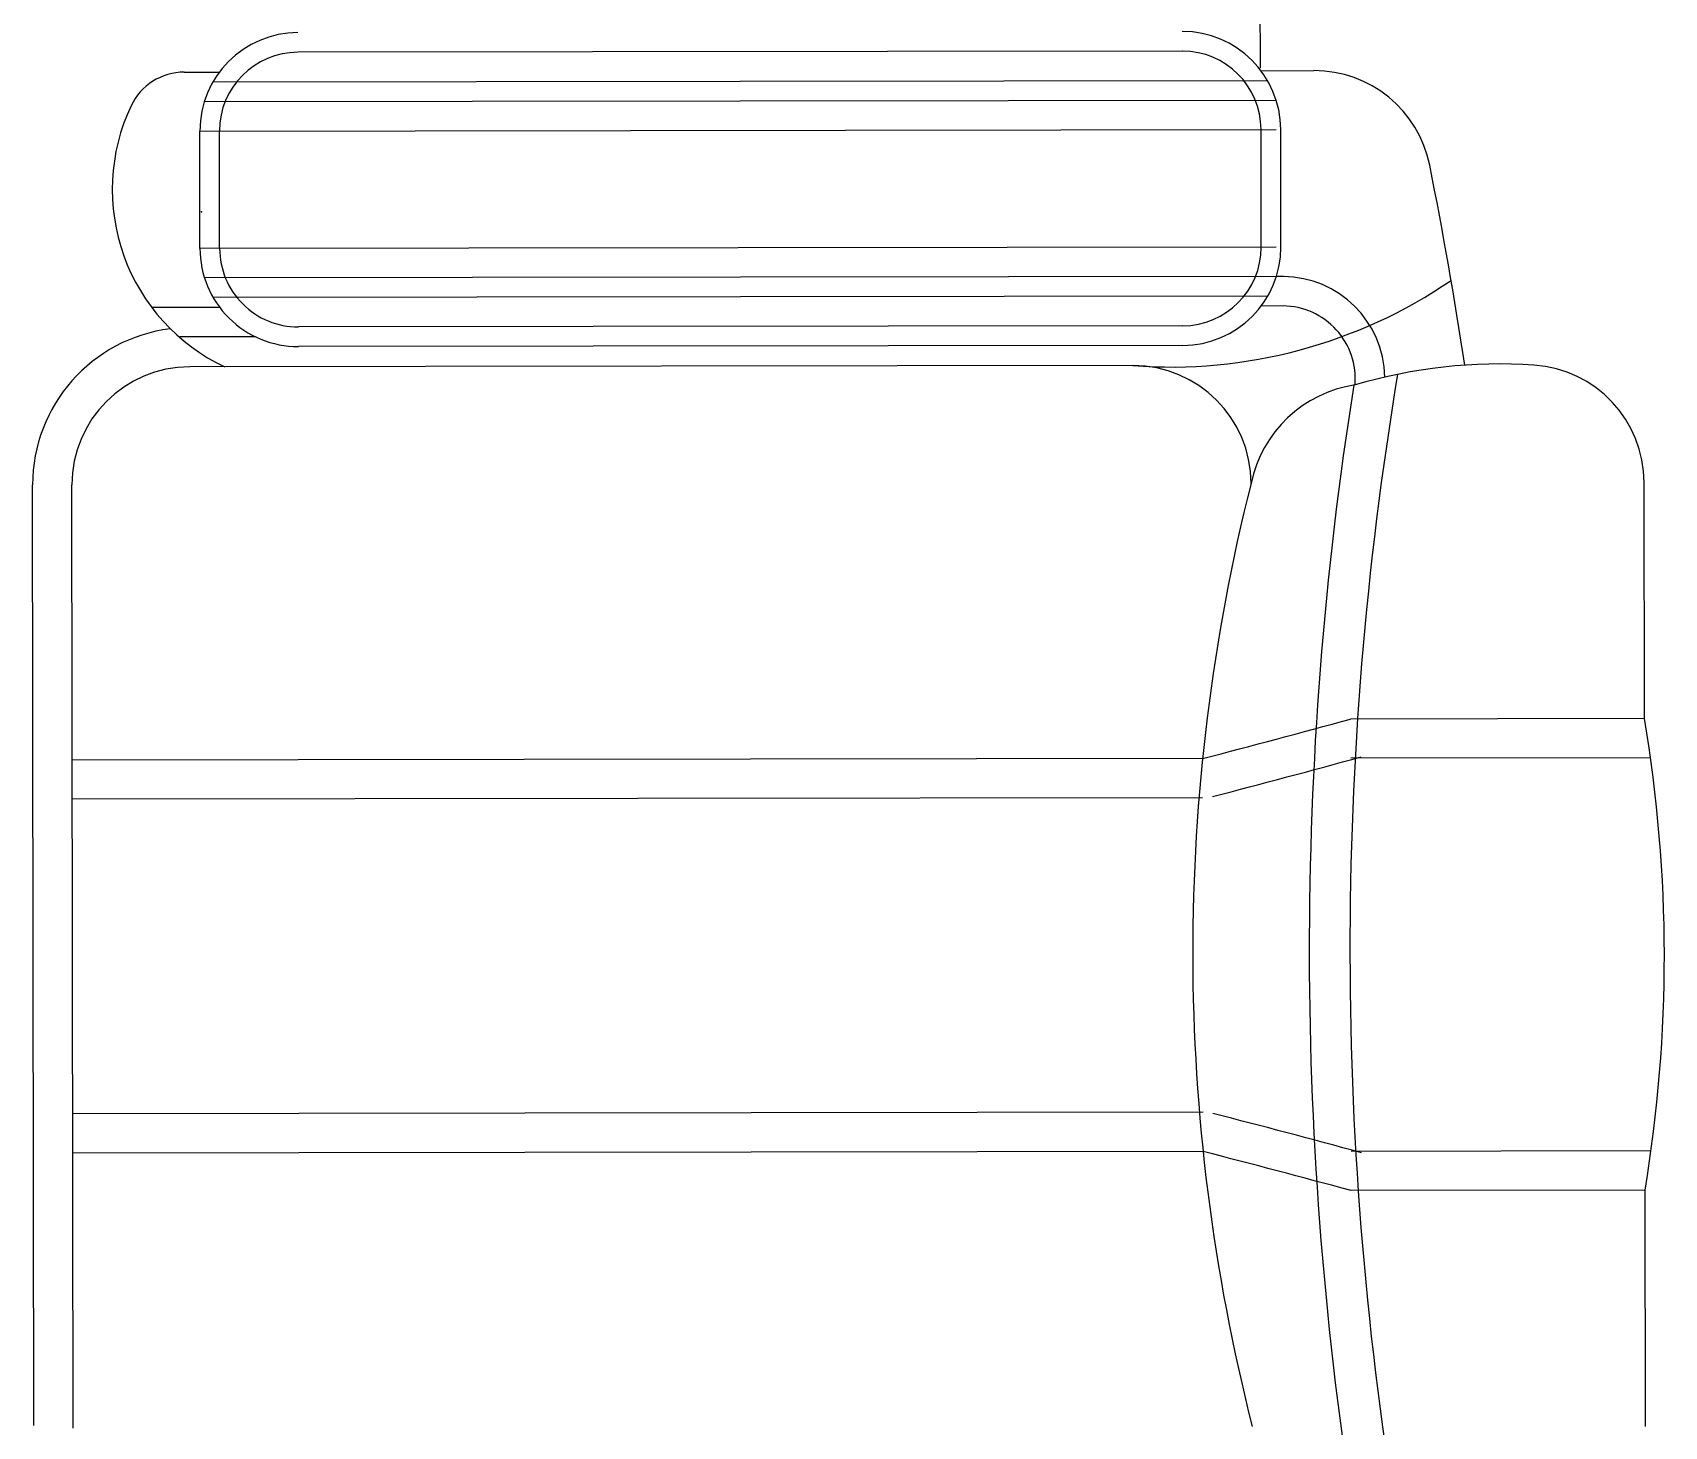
# Model space of a CAD drawing. Header units: inches. Extents: x 10.2 to 52.7, y 13.8 to 38.6.
# Drawn here: x 42.674 to 43.505, y 31.512 to 32.221 of the extents above; entities that cross this region are included whole.
import ezdxf

# ---------------------------------------------------------------- set-up
doc = ezdxf.new("R2010")
doc.units = ezdxf.units.IN
doc.header["$MEASUREMENT"] = 0
doc.layers.add('02', color=2, linetype='Continuous')
doc.layers.add('4', color=4, linetype='Continuous')

msp = doc.modelspace()

# ---------------------------------------------------------------- linework, layer by layer
at = {"layer": '02'}
for p, q in [((43.29835, 32.80277), (43.29893, 32.20279)), ((43.25938, 32.21148), (42.80938, 32.21089)), ((42.7661, 32.19583), (43.3027, 32.19654)), ((42.76172, 32.18582), (43.30711, 32.18654)), ((42.75944, 32.17082), (43.30713, 32.17154)), ((42.76951, 32.11107), (42.76944, 32.17083)), ((43.29951, 32.11177), (43.29944, 32.17153)), ((43.30721, 32.11178), (42.75951, 32.11106)), ((43.30723, 32.09678), (42.76184, 32.09606)), ((43.31062, 32.09679), (43.30723, 32.09678)), ((43.30285, 32.08678), (42.76625, 32.08607)), ((42.76955, 32.08107), (42.73495, 32.08103)), ((43.31064, 32.08179), (43.29955, 32.08177)), ((43.25957, 32.07172), (42.80957, 32.07113)), ((42.78778, 32.0661), (42.74933, 32.06605)), ((43.23428, 32.05145), (42.75428, 32.05081)), ((42.69499, 31.51074), (42.69436, 31.99074)), ((43.49451, 31.87179), (43.34503, 31.87159)), ((43.26968, 31.85149), (42.69454, 31.85074)), ((43.49761, 31.85179), (43.34505, 31.85159)), ((43.26971, 31.83149), (42.69457, 31.83074)), ((43.26992, 31.67149), (42.69478, 31.67074)), ((43.49787, 31.65179), (43.34532, 31.65159)), ((43.26994, 31.65149), (42.6948, 31.65074)), ((43.49483, 31.63179), (43.34534, 31.63159))]:
    msp.add_line(p, q, dxfattribs=at)
for centre, radius, start, end in [((42.80944, 32.17089), 0.04, 90.07545, 180.07545), ((43.25944, 32.17148), 0.04, 0.07545, 90.07545), ((42.80951, 32.11113), 0.04, 180.07545, 270.07545), ((43.25951, 32.11172), 0.04, 270.07545, 0.07545), ((43.25343, 32.30391), 0.25319, 265.66088, 304.31476), ((43.31031, 32.04468), 0.05211, 0.99486, 89.48073), ((43.31031, 32.04468), 0.03711, 355.23251, 89.48073), ((42.75436, 31.99081), 0.06, 90.07545, 180.07545), ((43.23436, 31.99145), 0.06, 0.07545, 90.07545), ((45.12683, 31.75394), 1.78216, 170.53488, 189.61603), ((45.15612, 31.75398), 1.83216, 170.97122, 189.17969), ((44.23967, 31.75277), 0.975, 165.82542, 194.32549), ((41.78182, 37.58021), 5.91878, 284.559141, 285.314016), ((42.77967, 31.75085), 0.725, 350.54817, 9.60274), ((41.78182, 37.58021), 5.93878, 284.559141, 285.314016), ((41.79718, 25.91887), 5.93878, 74.836891, 75.591766), ((41.79718, 25.91887), 5.91878, 74.836891, 75.591766)]:
    msp.add_arc(centre, radius, start, end, dxfattribs=at)
msp.add_point((42.76021, 32.12977), dxfattribs=at)
at = {"layer": '4'}
for p, q in [((42.75152, 32.20081), (42.7694, 32.20083)), ((43.2994, 32.20153), (43.32635, 32.20157)), ((42.75951, 32.11106), (42.75944, 32.17082)), ((43.30951, 32.11178), (43.30944, 32.17155)), ((43.25958, 32.06172), (42.80958, 32.06113)), ((42.67499, 31.51205), (42.67436, 31.99071)), ((43.49451, 31.87179), (43.49435, 31.99194)), ((43.49499, 31.51164), (43.49483, 31.63179))]:
    msp.add_line(p, q, dxfattribs=at)
for centre, radius, start, end in [((42.80944, 32.17089), 0.05, 90.07545, 180.07545), ((43.25944, 32.17148), 0.05, 0.07545, 90.07545), ((42.75156, 32.17081), 0.03, 90.07545, 154.66759), ((43.32643, 32.14157), 0.06, 11.37743, 90.07545), ((42.81451, 32.14101), 0.09964, 154.66759, 244.82212), ((41.37554, 31.749), 2.05, 8.49058, 11.37743), ((42.80951, 32.11113), 0.05, 180.07545, 270.07545), ((43.25951, 32.11172), 0.05, 270.07545, 0.07545), ((42.75436, 31.99081), 0.08, 97.13849, 180.07545), ((43.42112, 31.79238), 0.25992, 86.20299, 106.50205), ((43.43436, 31.99186), 0.06, 0.07545, 86.20299), ((43.35676, 31.97857), 0.06374, 98.54914, 168.26873)]:
    msp.add_arc(centre, radius, start, end, dxfattribs=at)

doc.saveas('drawing.dxf')
